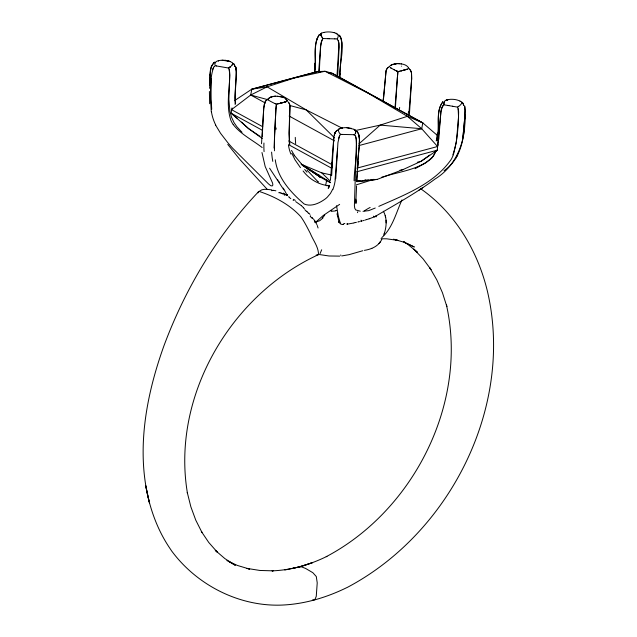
<?xml version="1.0" encoding="UTF-8"?>
<svg xmlns="http://www.w3.org/2000/svg" width="637" height="637" viewBox="0 0 637 637"><rect width="100%" height="100%" fill="white"/><g stroke="black" fill="none" stroke-linecap="round" stroke-linejoin="round"><path stroke-width="0.96" d="M443.878 104.094L444.14 102.087A16.204 7.469 29.6 0 1 444.236 101.856L444.578 101.331A15.814 7.278 30.7 0 1 446.25 100.105L447.214 99.778L446.274 100.081M209.406 91.481L209.629 103.712M274.037 148.055L275.885 109.612A8.663 0.637 -84.5 0 1 276.171 106.546L276.187 106.379A6.641 0.526 -84.6 0 1 276.227 106.053A6.88 0.549 -84.6 0 1 276.251 105.814L276.315 105.312M261.52 143.739L263.67 109.062L264.522 103.385A8.727 7.97 14.8 0 1 265.804 100.869M443.854 103.648L444.578 101.331M322.505 37.941L322.203 37.535A15.829 5.12 29.6 0 1 321.844 37.002L321.048 35.099L321.239 33.65A15.79 5.104 29.7 0 1 321.438 33.363L321.621 33.196M355.12 133.858L355.207 133.69A15.829 6.306 -23.4 0 0 355.414 133.173L355.661 132.209A16.339 6.505 -23.4 0 0 355.685 131.978L355.104 130.131A16.06 6.402 -23.4 0 0 354.96 129.972L354.809 129.821A15.79 6.274 -23 0 0 354.419 129.542M355.852 202.088L356.569 185.948M262.213 136.652L263.758 107.971L264.522 103.393A8.552 7.819 15.5 0 1 265.908 100.742A6.609 6.044 15.4 0 1 266.131 100.527A6.848 6.266 15.5 0 1 266.29 100.367L266.664 100.025A7.19 6.585 16.1 0 1 266.871 99.866L266.823 99.898M331.654 175.541L333.899 136.859M209.525 88.328C210.958 80.294 207.885 70.205 213.379 63.294M337.626 76.567L339.115 47.265L338.581 41.771A6.8 4.809 67.7 0 0 338.358 41.134L338.032 40.402A6.76 4.785 67.8 0 0 337.626 39.645L337.61 39.653M383.37 211.245C387.28 218.133 386.587 226.692 384.159 233.954M319.344 70.874L320.507 46.35L321.98 40.306A6.29 3.671 -68.4 0 1 322.163 39.956A6.728 3.949 -68.4 0 1 322.378 39.582L322.553 39.303M340.062 77.618C338.613 64.074 345.684 48.611 339.824 35.935M335.731 178.663L337.944 142.616L339.465 136.095A6.41 3.711 -68.3 0 1 339.76 135.562L339.832 135.434A6.872 3.957 -68.2 0 1 340.007 135.148L340.007 135.14M458.56 117.2L458.13 108.831A6.426 2.962 80.7 0 0 458.051 108.537L457.979 108.338A6.864 3.193 80.9 0 0 457.844 107.884M209.589 85.605L210.242 74.195M331.988 167.563L332.291 162.117L332.227 163.207M458.544 117.2L456.387 141.86L453.48 154.48A44.184 40.569 31 0 1 451.243 159.33C434.386 183.751 404.949 194.715 378.816 206.364M357.691 165.676L357.476 169.323L357.962 161.4L356.561 181.115M314.758 68.063L315.076 63.071L314.463 72.626C317.282 60.754 311.843 44.494 319.543 34.438M211.42 78.375L210.552 99.539L211.309 111.897M314.344 72.642C316.915 60.419 312.496 45.705 319.201 34.724M356.863 180.9L357.405 172.38M337.538 148.652L335.086 179.65M357.731 165.142L359.435 139.137L358.44 133.459M357.787 166.361C356.816 155.197 362.389 142.624 357.564 132.05M314.487 72.188L314.789 67.602M339.617 78.144L341.965 42.703L341.145 38.061L339.266 35.346M374.795 216.684C395.147 204.652 415.985 193.242 434.975 179.069C456.299 166.026 465.639 141.629 464.867 117.431M333.772 137.775L330.452 180.16M464.787 118.458L465.265 110.352L464.62 105.822M210.497 71.089L211.261 66.789L213.984 62.776M316.342 41.676L316.844 38.857M397.894 72.483A7.198 0.573 -84.6 0 0 397.846 72.881L397.799 73.223A6.848 0.518 -84.5 0 0 397.767 73.462L397.735 73.781A8.552 0.629 -84.5 0 0 397.432 76.997L395.37 108.035M464.429 123.53L464.508 122.495M210.17 75.222L210.576 70.062M397.424 77.013L395.004 107.94M339.927 74.402L340.007 73.414M318.683 71.272L320.96 43.332A7.166 4.18 -68.4 0 1 322.107 40.012L322.234 39.828M355.685 131.978L355.422 133.173M336.957 76.488L339.003 43.762A8.448 5.972 67.7 0 0 338.685 42.106L338.167 40.688M397.926 72.156L398.236 71.567M397.942 72.045L397.783 71.527M383.506 98.791L386.062 70.787A8.663 7.931 15.5 0 1 387.344 68.27L387.67 67.928A6.88 6.282 15.2 0 1 387.829 67.769L388.1 67.522A7.222 6.617 16 0 1 388.411 67.259L388.443 67.243M276.227 106.053L276.187 106.379A8.607 0.677 -84.6 0 0 275.909 109.58L274.539 135.195L274.443 150.818M409.384 114.62L411.653 79.02L411.526 73.231L411.677 78.462L409.042 111.849M436.186 140.976C440.86 128.897 434.673 112.51 442.747 101.968M276.283 105.591L276.299 105.447A7.214 0.613 -84.7 0 1 276.347 105.025L276.339 105.113M276.418 104.5L276.307 104.157M383.291 98.6L382.948 101.235M383.171 101.458L386.07 70.795A8.607 7.867 14.9 0 1 387.447 68.143A6.641 6.067 15 0 1 387.67 67.928M438.813 139.232L440.828 111.69L442.604 106.323A6.29 4.992 -51.8 0 1 442.842 106.013L442.938 105.893M354.084 180.701C354.355 165.946 358.504 150.523 355.446 136.055A6.76 4.809 67.8 0 0 355.231 135.681L355.072 135.402M436.902 137.043L437.46 133.061L437.388 133.579M437.261 137.616L436.815 140.53C441.258 128.387 434.53 112.351 442.946 101.824L442.452 102.231M258.033 192.876L258.192 192.183A10.638 3.472 48.4 0 1 259.163 191.442C274.356 196.363 289.915 204.676 300.791 216.691C304.574 221.939 307.4 227.783 310.37 233.508C313.125 240.388 318.667 247.076 318.484 254.633L316.151 255.103M436.894 139.997L437.301 137.353M326.677 179.889L325.778 184.961M262.245 138.484L248.526 128.586L231.279 113.29L231.51 109.644L250.723 95.024L251.798 89.18L317.337 71.607L325.029 71.272L332.02 73.215L422.793 122.893L437.125 135.219M356.768 181.688L377.136 179.411L402.855 169.665L421.129 161.272L437.332 150.165L437.555 146.518L421.718 128.738L422.793 122.893L332.02 73.215L328.103 72.785M437.476 145.945L441.282 109.19A7.166 5.693 -51.8 0 1 442.779 106.06L442.834 106.013M321.677 249.776L320.061 253.622M333.963 136.35L335.213 132.408L336.83 130.402L334.966 132.878L334.202 135.124M338.518 138.739L339.465 136.095M214.43 66.336L214.43 66.336A6.872 5.494 -51.9 0 0 214.151 66.646L214.056 66.758A6.41 5.112 -51.8 0 0 213.674 67.243C208.904 80.381 211.086 95.582 211.715 109.301M232.027 107.908L231.51 109.644L262.715 126.723M438.073 144.782L437.555 146.518L356.895 168.152M212.455 69.744L213.682 67.243M329.345 185.606L328.198 188.345L329.018 186.872M383.761 235.013L384.414 233.222M452.859 154.855C457.613 141.191 458.25 126.492 458.632 112.16A8.01 3.655 80.6 0 0 458.353 109.771L458.13 108.831M401.963 199.938C396.071 212.766 392.575 227.966 381.802 237.649M436.281 150.213L433.67 155.524A25.337 23.235 36.7 0 1 430.676 159.115C417.466 169.776 399.789 171.656 384.015 176.56M436.019 150.754L435.254 152.482A25.639 22.733 -11.2 0 1 431.894 157.801M332.705 189.245L330.452 193.449L327.307 197.167A165.11 50.052 84.8 0 1 325.181 198.999C319.376 203.211 311.326 207.089 304.207 204.015C290.838 192.517 277.557 178.041 275.288 159.807M444.021 170.764C464.62 156.503 465.09 128.929 464.835 106.562M321.239 33.65L321.024 34.294A16.379 5.287 29.7 0 1 321.008 34.199M381.882 239.201C378.776 246.113 371.467 249.314 364.388 250.357M337.53 38.276L337.721 37.901A15.917 6.354 -23.3 0 0 337.865 37.503L338.016 37.145A16.148 6.434 -23.4 0 0 338.191 35.72L338.159 35.505A15.861 6.314 -23.3 0 0 336.949 33.745L336.71 33.578M337.419 38.467L337.148 38.889A4.825 3.48 68.2 0 1 337.395 39.255M320.196 34.621L320.873 33.705A6.426 4.555 68 0 1 321.04 33.554L321.207 33.419A6.864 4.865 68.4 0 1 321.446 33.243M455.463 158.748L457.78 154.942M337.753 130.29L338.319 129.534L337.825 130.179M354.698 134.582L354.594 134.733A4.706 3.312 67.6 0 1 354.761 134.98L354.96 135.235M322.688 39.096L322.8 38.937A4.825 2.835 -68.7 0 1 323.023 38.554L322.672 38.156M340.254 134.773L340.285 134.725A4.833 2.827 -68.4 0 1 340.453 134.526M447.23 100.328L447.309 100.216A6.76 3.105 80.6 0 1 447.636 99.882M337.116 38.937L334.847 38.865M379.413 242.912L380.034 242.084L378.927 243.549M232.115 65.054L232.8 63.421L232.115 65.054A15.519 4.053 -21.1 0 1 231.47 65.778L231.366 65.89A16.132 4.212 -21.1 0 1 230.419 66.726L230.419 66.726M218.364 61.176L218.443 61.072A6.76 3.089 80.9 0 1 218.602 60.889L218.602 60.889M340.5 134.431L341.034 134.399M328.748 187.27L329.289 186.577M267.604 99.38L267.97 98.982M364.754 180.677L365.383 179.968M443.4 105.376L443.121 105.67A6.728 5.327 -51.8 0 0 442.89 105.957M431.814 157.745L425.691 162.905L415.061 168.686M389.446 66.439L388.658 67.084M322.903 218.085L319.71 220.72L315.968 222.034M339.027 129.056L338.932 129.16A15.965 5.16 29.7 0 0 338.765 129.375L338.749 129.407A16.076 5.192 29.7 0 0 338.502 130.673L338.534 130.888A15.845 5.168 29.4 0 0 339.585 133.292M258.558 191.697C216.851 235.738 185.168 288.848 164.02 345.588C146.08 395.497 135.721 450.638 149.472 502.888L145.777 485.776C149.655 508.509 157.594 530.677 170.82 549.691L171.417 550.647C196.14 584.32 237.466 605.938 279.452 605.15L280.638 605.126C303.634 604.378 326.064 597.761 346.647 587.696L347.34 587.386C450.598 532.819 514.664 405.379 487.194 290.313L486.787 288.752C476.779 249.226 454.253 212.081 420.444 188.592M298.562 567.392L300.847 566.627L305.513 568.395L312.839 572.695L316.294 576.541L317.226 582.879L316.255 596.343L314.837 599.767L312.329 600.062M320.873 33.705L320.411 34.279A8.01 5.685 67.5 0 0 320.132 34.748M316.247 221.748L323.19 215.537L339.64 204.358M214.669 66.097L214.757 66.017A4.833 3.83 -51.8 0 1 214.956 65.818L215.234 65.754M443.527 105.24L443.678 105.097A4.825 3.814 -51.6 0 1 444.029 104.842L447.978 105.479M268.137 98.823L268.559 98.456A15.694 10.487 26.5 0 1 271.338 96.943A15.2 10.152 26.5 0 1 271.76 96.808L274.85 96.259A15.853 10.59 26.5 0 1 275.295 96.235A15.288 10.216 26.5 0 1 275.741 96.227L274.85 96.259A16.236 10.853 26.5 0 0 273.95 96.346A15.909 10.63 26.5 0 0 273.05 96.482A15.2 10.152 26.5 0 0 272.612 96.577A14.54 9.714 26.5 0 0 271.76 96.808L269.873 97.588A15.853 10.59 26.5 0 0 269.547 97.779A15.288 10.216 26.5 0 0 269.236 97.971L269.873 97.588A16.164 10.797 26.5 0 1 270.582 97.246A16.084 10.749 26.5 0 1 270.964 97.087M389.653 66.248L390.099 65.858A15.694 10.487 26.5 0 1 390.776 65.364L391.086 65.181A15.853 10.59 26.5 0 1 391.421 64.99A16.156 10.797 26.5 0 1 391.763 64.815L396.843 63.636A15.216 10.16 26.5 0 1 397.249 63.628M359.093 143.739L380.201 125.099L407.362 116.332L422.793 122.893M229.981 67.076L230.355 66.774L229.885 67.148M229.917 67.124L229.392 67.506L229.726 67.267M213.602 63.103L214.709 62.267M213.849 62.92L214.932 62.1M458.712 106.299L457.573 107.096A4.825 2.237 81 0 1 457.724 107.438M429.688 155.125L421.129 161.272L417.291 162.284M267.07 99.714L267.349 99.531A4.738 4.324 14.4 0 1 267.612 99.388M228.794 67.92L228.341 67.992M234.902 100.407L251.798 89.18L317.337 71.607L320.276 71.925M338.932 129.032L338.852 129.08A6.776 4.817 67.3 0 0 338.526 129.343M418.931 190.2L422.801 187.676M228.699 67.984L228.611 68.04A4.738 2.142 80.4 0 1 228.707 68.382L228.818 68.565M218.658 60.619L218.953 60.619A4.706 2.166 80.2 0 1 219.08 60.547L221.095 60.284A15.829 11.577 -5.6 0 1 222.154 60.22L229.734 61.423A15.503 11.355 -5.6 0 1 230.164 61.59A15.79 11.498 -5.2 0 1 231.024 62.004L232.609 62.864M435.047 151.606L437.332 150.165L356.664 171.799M321.597 33.148L321.725 33.076A4.825 3.424 68.4 0 1 322.011 32.949L323.835 32.391M339.123 128.913L339.266 128.841A4.738 3.36 67.1 0 1 339.497 128.738L342.316 127.973A16.132 11.984 7.1 0 1 344.314 127.711L344.577 127.687A15.519 11.53 7.1 0 1 346.456 127.647L353.973 129.247M259.689 191.02C263.129 188.257 267.811 189.579 271.776 189.858M374.691 216.747L369.237 218.786M265.557 103.146L250.723 95.024L267.086 86.815L294.238 78.048L325.029 71.272L368.242 93.249L407.362 116.332L421.718 128.738L359.029 145.547M318.484 254.633C230.53 295.098 171.186 396.421 187.429 493.149L187.286 492.528L190.861 506.813L195.758 520.126L201.937 532.365L201.34 531.465L208.729 542.429L217.241 552.096L215.266 550.336L224.829 558.561L235.348 565.314L229.201 561.778M375.241 208.028L368.743 210.624L363.01 211.309M371.339 248.557L371.865 248.342M272.166 190.543L272.747 190.391M335.994 210.624L336.639 210.417M365.025 220.068L366.609 219.574M364.117 220.354L362.891 220.72M367.023 219.447L369.03 218.849M281.65 102.923A16.1 0.693 -13.2 0 1 280.296 103.274A15.853 0.669 -13.2 0 1 279.826 103.393L279.364 103.505A15.312 0.645 -13.2 0 0 279.81 103.393L285.862 101.761M340.58 128.379L342.316 127.973M373.927 179.323L356.425 184.818M405.705 69.648L406.78 69.345A15.853 0.677 -13.2 0 0 407.099 69.25L407.473 69.146A15.216 0.645 -13.2 0 1 407.099 69.258L406.78 69.345A16.164 0.685 -13.2 0 1 406.088 69.544A16.084 0.685 -13.2 0 1 405.705 69.648L403.619 70.213A15.726 0.669 -13.2 0 1 403.173 70.325L400.904 70.906A15.288 0.645 -13.2 0 0 401.35 70.795A15.853 0.677 -13.2 0 0 401.804 70.683A16.164 0.685 -13.2 0 0 403.173 70.325L403.619 70.213M362.071 220.959L360.614 221.35M381.85 177.142L383.474 176.704M277.533 103.966L278.281 103.775M399.009 71.384L399.821 71.177M218.292 60.698L217.878 60.81A15.829 7.254 30.3 0 0 214.9 64.608L214.94 64.735M399.423 71.28L398.34 71.543M277.883 103.879L276.657 104.173M362.795 250.731L349.06 254.665L341.766 255.939M353.487 223.014L354.809 222.695M353.041 223.125L346.886 224.208M355.167 222.616L356.449 222.313M359.563 221.604L358.719 221.803M357.859 221.995L358.289 221.899M355.183 130.601L380.201 125.099L421.718 128.738M447.429 99.73L450.017 99.364A15.917 11.625 -5.5 0 1 450.829 99.292L451.569 99.3A16.148 11.816 -5.6 0 1 454.714 99.499L455.24 99.579A15.861 11.593 -5.5 0 1 459.962 101.076M284.819 569.996L298.912 567.026L312.592 562.606L300.847 566.627L292.805 568.315M448.002 99.635L448.034 99.627A4.825 2.198 81.8 0 0 447.835 99.754M399.925 170.254L402.855 169.665M272.779 190.391L273.353 190.328M329.6 185.343L328.588 185.447A82.277 8.241 22.4 0 1 328.111 185.439L327.1 185.431M251.798 89.18L267.086 86.815L306.198 109.89L342.356 128.284M315.004 222.178A8.122 3.878 -5.6 0 0 315.291 222.146L315.681 222.074L314.837 220.88M356.569 181.513L377.136 179.411L371.347 179.761M340.899 255.111L340.453 255.158M364.587 180.167L368.449 179.937M339.768 256.122L329.05 255.986L319.241 254.521M273.44 190.32L275.885 190.789M222.154 60.228L224.2 60.26A16.339 11.952 -5.6 0 1 224.734 60.3A15.981 11.689 -5.6 0 1 227.974 60.857M397.392 63.628L396.843 63.636A15.853 10.59 26.5 0 0 396.389 63.66A16.1 10.749 26.4 0 0 395.036 63.811M341.679 134.415L353.607 134.694M353.766 134.702L354.57 134.725M381.006 238.748L386.715 238.819L397.926 240.404L393.531 239.17M341.153 134.407L341.942 134.415M328.063 38.69L322.967 38.515M327.928 38.69L329.281 38.722M353.997 134.71L353.479 134.694M329.146 38.714L334.903 38.865M346.456 127.647L351.457 128.371M343.733 224.312L342.985 224.264M398.348 63.652L401.788 63.979A15.638 9.69 -21.6 0 1 408.428 67.618L408.612 67.896M285.487 98.671L285.623 98.791A16.22 10.065 -22.2 0 1 285.886 99.022L287.096 100.55L285.487 98.671A15.36 9.531 -22.2 0 0 282.78 97.19L278.154 96.37M278.003 96.346L276.808 96.251A15.654 10.391 26.1 0 0 275.757 96.259M331.789 211.03L330.914 210.966M398.738 63.676L399.391 63.732M360.255 211.197L355.685 209.923L354.761 208.259L354.403 205.584L356.489 139.559A8.01 5.701 67.8 0 0 355.964 137.234L355.621 136.406M277.445 96.291L277.851 96.33M401.055 63.891L401.429 63.931M279.723 96.513L282.191 96.999A16.236 10.073 -22.2 0 1 282.589 97.127L282.78 97.19M216.325 65.937L228.476 68.016M215.617 65.818L216.413 65.953M448.711 105.599L452.74 106.291M447.859 105.455L448.838 105.623M452.485 106.244L457.533 107.12M325.539 185.24C316.549 183.488 308.571 178.256 303.085 170.963M330.388 182.715L320.355 177.11L301.253 164.25L321.828 172.914L331.503 175.024M355.979 180.048L360.415 181.051M250.723 95.024L268.153 99.786M289.939 105.535L306.198 109.89L334.433 137.743M334.186 32.638L336.511 33.466M395.402 239.727L403.651 242.14L414.337 247.013L406.549 243.183M284.906 194.309L287.04 195.169M336.081 33.283L336.113 33.291A4.825 2.795 -69.6 0 1 336.288 33.435L336.392 33.498M281.299 193.13L281.267 193.122A11.307 1.481 15.5 0 1 279.707 192.493M230.164 61.59L229.734 61.423A16.06 11.753 -5.6 0 0 229.288 61.263M397.154 71.225L397.727 71.495M275.471 103.759L275.917 103.974M395.768 70.556L397.074 71.185L396.373 70.85M396.939 71.121L397.353 71.32M226.868 560.6L237.45 565.457L249.632 569.12L246.997 568.403L259.864 570.457L273.209 570.848L272.023 570.871C291.181 570.155 309.781 564.828 326.924 556.372L326.224 556.682C413.732 510.5 468.346 402.552 446.433 304.964L446.84 306.524L442.46 292.749L436.791 279.842L429.887 267.914L431.018 269.57L423.048 258.829L413.827 249.131L417.346 252.212L407.648 244.234L403.643 241.71M275.741 103.887L276.339 104.165M275.184 103.616L274.921 103.489M459.97 101.068L461.53 101.944A4.825 3.838 -50.2 0 1 461.825 102.127L461.96 102.223M396.103 70.715L396.644 70.978M395.625 70.484L393.889 69.6A15.36 1.385 23.6 0 1 391.174 68.111L390.139 67.482L390.776 67.88A16.22 1.457 23.6 0 0 391.038 68.032L391.11 68.079M393.889 69.6L394.08 69.696A16.236 1.457 23.6 0 0 394.462 69.895M289.126 116.038L334.505 140.881M288.72 140.96L332.06 164.68M262.492 130.37L231.279 113.29L237.275 118.259M288.489 144.599L331.837 168.327M317.545 181.33L318.635 181.983M293.649 200.424L293.06 200.074M295.679 201.611L301.229 205.544M403.993 241.734L405.681 242.753M301.253 164.25L330.189 182.246M302.296 165.325L320.355 177.11L318.699 174.634M259.952 136.302L248.526 128.586L241.558 122.097M303.212 165.532L320.355 177.11L316.653 173.869M290.822 198.656L290.599 198.505A11.307 2.588 21.2 0 1 289.628 197.693M262.157 147.529C252.467 140.021 240.882 134.399 233.214 124.573M303.387 165.126L305.004 166.273M307.424 167.985L320.355 177.11L312.528 171.098M317.608 181.362L307.01 170.079M408.779 68.207L408.97 68.645A4.714 4.316 14.9 0 1 409.185 68.836L409.4 69.051M301.349 205.647L303.475 207.678M233.437 63.485L233.683 63.748A7.166 5.701 -52 0 1 234.79 66.447M338.78 34.924L339.911 36.022M321.828 172.914L330.062 180.956M242.02 132.297L236.86 126.731L234.05 122.646L231.454 117.041L229.925 111.276L228.866 99.436L229.742 75.206L229.248 69.903L229.487 71.033A8.225 3.798 80.8 0 1 229.702 73.08C229.965 88.814 225.657 105.256 230.968 120.512A22.852 21.14 22.4 0 0 233.238 124.557M288.091 101.88L288.107 101.896A7.222 6.593 15.8 0 1 288.378 102.207L288.617 102.501A6.88 6.29 15.2 0 1 288.752 102.692L289.015 103.098A8.663 7.923 15.4 0 1 289.962 105.83L289.039 132.4L289.317 143.476M409.551 69.202L409.647 69.298A7.198 6.609 14.4 0 1 409.83 69.497L410.156 69.903A6.848 6.259 15.5 0 1 410.3 70.094L410.554 70.5A8.727 7.994 15 0 1 411.502 73.239A8.552 7.811 15.4 0 0 410.491 70.357A6.609 6.044 15.3 0 0 410.3 70.094M312.552 217.934L312.162 217.52M409.623 69.274L409.647 69.298A7.19 6.561 15.9 0 1 409.878 69.552M313.436 218.841L316.923 224.566M267.222 189.34L239.639 159.202L227.767 144.416M354.172 129.574L354.347 129.797A6.29 3.663 -68.4 0 1 354.467 129.964L354.674 130.354M302.217 164.848L294.127 155.157M356.943 131.357L358.504 133.579M339.553 222.767L340.429 223.507L338.382 216.461L336.543 205.727M354.96 129.972L355.104 130.131A16.379 6.521 -23.4 0 1 355.438 130.665A15.981 6.37 -23.4 0 1 355.693 132.034M356.943 131.318L357.66 132.154M340.246 134.057L340.516 134.375L340.134 133.929M307.169 211.771L308.443 213.291M300.473 167.682L295.042 159.871L291.834 153.35M462.112 102.35A6.633 5.271 -51.9 0 1 462.773 103.019L463.37 104.102M462.765 103.027L463.76 105.511M278.982 181.672L279.444 182.309M283.799 189.802L269.586 168.216M277.66 179.785L278.09 180.406M294.549 155.762L291.539 150.404M283.393 188.138L283.704 188.727M284.166 189.603L287.168 195.408M287.207 100.757L287.438 101.283M215.632 125.163L220.553 133.292L227.839 142.728A165.11 131.66 57.1 0 0 232.895 148.453L268.448 183.854L270.693 185.67L272.134 185.988L272.875 185.009L272.58 183.074L265.167 166.488L261.974 152.522M287.08 195.248L287.287 195.655M234.504 65.157L233.843 63.947A6.29 5 -51.8 0 0 233.644 63.7M235.778 66.973C237.482 78.972 234.097 91.282 235.602 103.385M338.908 221.652L338.128 218.165M463.425 104.237L463.696 105.169M228.978 68.995L228.914 68.812A6.84 3.089 80.6 0 1 229.121 69.465L229.121 69.465M317.21 225.426L318.07 227.998M235.475 66.2L236.311 71.782L234.878 97.756L235.164 104.564M337.936 217.543L337.483 216.094M443.997 104.794L443.909 104.349M461.682 102.246L461.714 102.438A15.829 4.141 -20.8 0 1 458.911 106.236M358.695 134.057L359.204 136M234.695 65.762L234.838 66.431M385.234 215.569L385.632 217.432L385.409 216.365M235.905 67.387L236.247 69.194M289.986 105.83L289.238 133.874L289.771 144.734M337.22 214.884L337.188 214.605A29.103 12.525 3.8 0 1 337.164 214.239L337.204 213.506A19.349 8.329 3.9 0 1 337.299 213.084M355.701 200.273L355.972 203.426L355.82 199.158M386.133 222.918L386.046 220.187M271.744 190.781A14.253 4.801 41.4 0 1 272.206 190.582M279.221 192.971A19.683 2.253 39.6 0 1 278.807 192.525M284.357 193.592A14.364 0.685 21.4 0 1 283.226 193.122M282.788 193.791A7.986 0.979 15.8 0 1 280.941 193.146M285.002 194.476A5.51 0.422 16.7 0 1 282.669 193.744M284.269 195.01A7.811 0.541 15.1 0 1 284.938 195.209M315.339 222.202A10.917 5.335 -5.8 0 1 314.957 222.233M316.008 222.122A7.501 3.742 -5.5 0 1 315.363 222.225M310.641 216.062A23.386 0.956 42 0 1 310.362 215.832M309.964 214.366A16.14 0.9 50.5 0 1 308.826 213.077M312.592 218.69A11.84 1.178 53.3 0 1 310.195 216.301M306.508 211.158A11.705 0.995 48.8 0 1 306.946 211.667M304.932 209.772A12.031 1.338 48.5 0 1 306.158 211.166M303.475 207.821A14.253 3.05 48.6 0 1 304.486 208.888M286.093 194.524A19.683 3.75 35.2 0 1 287.621 194.731M295.321 200.384A14.364 1.831 26.1 0 1 293.53 199.357M289.206 197.494A7.986 1.792 21.7 0 1 288.792 196.881A5.51 1.147 24.4 0 1 288.951 196.522M364.42 210.831A26.3 4.419 -22.4 0 1 370.145 207.431M357.54 212.678A26.356 5.263 -14.5 0 1 357.827 211.723M342.961 224.542A5.438 4.594 -4.8 0 1 340.23 223.738M354.849 129.876A15.447 6.155 -23.4 0 1 355.597 131.079A14.762 5.884 -23.4 0 1 355.677 131.517A15.447 6.155 -23.4 0 1 355.685 131.74M355.231 130.298A16.466 6.561 -23.4 0 1 355.342 130.481M373.569 216.158A7.166 5.964 62.5 0 1 374.285 216.922M361.02 220.171A6.808 4.045 75 0 1 361.45 221.135M375.941 215.664A6.394 2.293 1.9 0 1 376.021 216.906M347.173 223.412A7.134 1.983 82.3 0 1 347.428 224.264M344.864 223.483A6.394 0.414 -2.3 0 1 343.829 223.531M338.637 222.544A4.483 2.038 23.6 0 1 338.629 221.835M339.274 222.17A6.505 1.409 44.8 0 1 339.099 221.819M337.674 216.094A46.047 19.699 5.2 0 1 337.339 214.892M323.859 32.431A15.829 11.689 7.2 0 1 334.162 32.694M321.852 37.002A15.503 5.008 29.7 0 1 321.709 36.755A16.06 5.184 29.7 0 1 321.574 36.516A16.379 5.287 29.7 0 1 321.247 35.783A15.981 5.16 29.7 0 1 320.992 34.422M321.454 36.269A16.474 5.319 29.7 0 1 321.343 36.022M321.159 35.545A15.447 4.992 29.7 0 1 321 34.653M321.096 35.322A14.762 4.77 29.7 0 1 321.016 34.876M227.855 60.834A16.331 11.944 -5.5 0 1 229.28 61.263M228.341 60.969A16.466 12.047 -5.6 0 1 228.818 61.112M225.259 60.356A15.447 11.299 -5.6 0 1 227.401 60.722M225.793 60.419A14.762 10.797 -5.6 0 1 226.844 60.603M336.503 33.602A6.633 3.862 -68.3 0 1 336.917 34.095M274.436 103.337A15.622 1.457 23.3 0 1 267.874 99.698M272.787 161.368A82.404 56.215 -66.5 0 1 271.617 152.116M335.261 180.008A38.626 11.904 84.3 0 1 332.809 189.619M279.739 103.465A15.654 0.772 -13.1 0 1 278.592 103.751M281.204 103.043A16.236 0.693 -13.2 0 1 280.75 103.154M286.443 101.586A15.694 0.669 -13.2 0 1 285.774 101.785M282.008 102.82A15.694 0.669 -13.2 0 1 281.562 102.939M285.925 101.753A15.304 0.653 -13.2 0 1 282.103 102.804M283.369 102.461A14.54 0.621 -13.2 0 1 282.51 102.692M281.419 102.732A15.917 0.494 -13.8 0 1 280.79 102.899M284.516 102.143A16.236 0.685 -13.2 0 0 284.874 102.047A16.156 0.685 -13.2 0 0 285.209 101.952A15.853 0.669 -13.2 0 0 285.551 101.856M288.752 102.692A6.641 6.083 15.1 0 1 288.935 102.963A8.607 7.883 15 0 1 289.962 105.838M290.95 154.154A42.185 29.079 -66.2 0 1 288.513 145.435M306.97 172.181A43.348 8.838 44.9 0 1 304.677 169.442M327.601 185.693A38.642 4.125 23.6 0 1 326.351 185.63M354.363 129.773A7.166 4.18 -68.3 0 1 354.634 130.243M324.751 214.956A38.61 16.729 -9.2 0 1 322.282 218.029M264.068 151.638A82.404 58.867 -55.9 0 1 263.941 143.03M215.744 125.115A38.626 30.56 57.2 0 1 211.452 111.905M276.1 129.271A60.762 0.788 89 0 1 276.076 127.941M295.664 143.667A58.349 18.983 -85 0 1 295.265 137.377M399.67 107.414A82.404 53.468 -61 0 1 399.471 108.712M394.677 63.859A15.694 10.487 26.5 0 1 398.483 63.636M395.489 63.748A16.236 10.845 26.4 0 1 395.943 63.7M390.784 65.372A15.304 10.224 26.4 0 1 391.094 65.181L391.763 64.815A16.172 10.805 26.5 0 1 392.503 64.488A15.75 10.518 26.4 0 1 392.902 64.345A15.216 10.16 26.5 0 1 393.308 64.21A14.54 9.714 26.5 0 1 394.16 63.979A15.304 10.224 26.4 0 1 394.558 63.915M401.278 70.866A15.654 0.772 -13.1 0 1 400.14 71.153M403.579 70.221A15.2 0.645 -13.2 0 0 405.315 69.751A15.766 0.669 -13.2 0 0 407.991 68.987M404.909 69.863A14.54 0.621 -13.2 0 1 404.057 70.094M408.492 111.754A60.762 56.08 35.9 0 1 408.19 114.198M397.767 73.462A6.609 0.494 -84.5 0 0 397.735 73.781L397.711 73.948A8.727 0.693 -84.6 0 0 397.448 76.981M406.804 114.891A82.404 61.614 -61.7 0 1 406.637 116.109M438.582 139.208A75.222 67.88 17.8 0 1 437.444 147.171M401.398 66.137A60.762 4.061 -83.8 0 1 401.461 66.16M336.137 210.704A6.187 2.492 1.1 0 1 331.766 211.118M465.058 114.477L462.9 137.656L465.058 114.477M335.213 132.408L334.529 133.977L335.213 132.408"/></g></svg>
